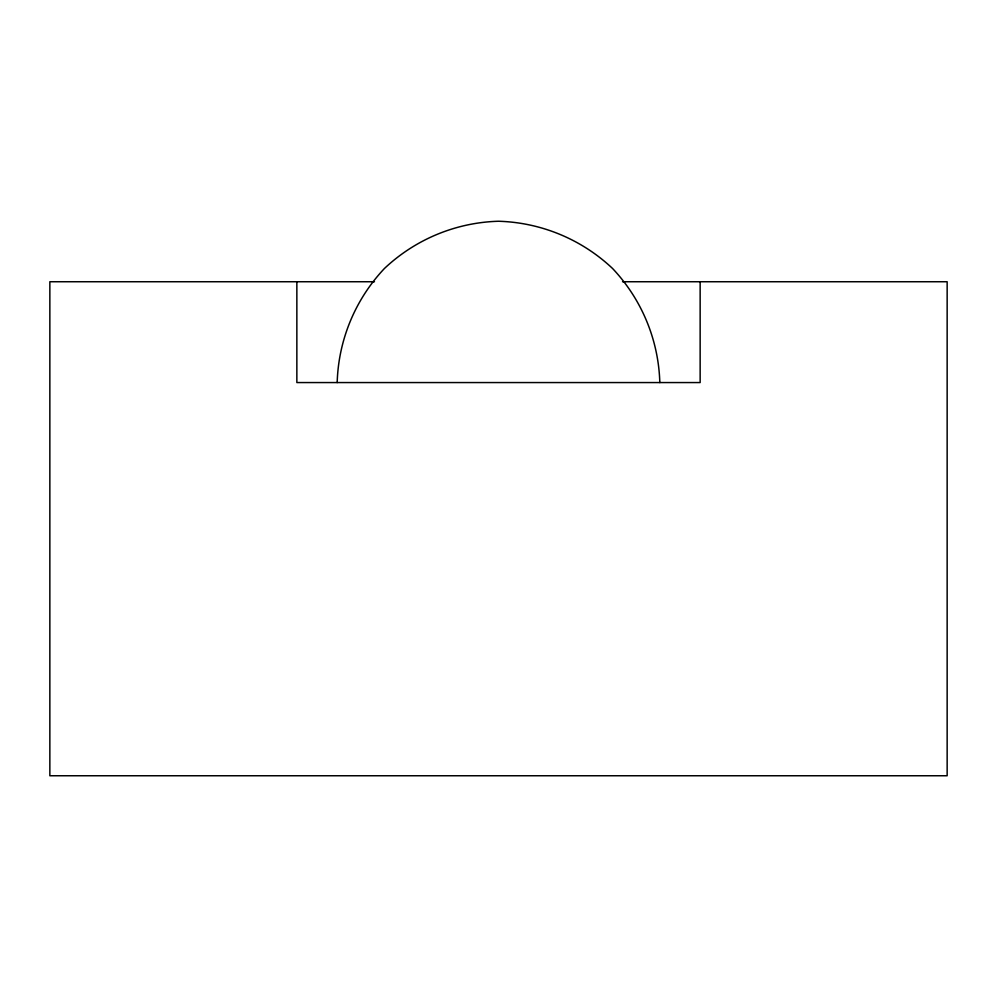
<?xml version="1.0" encoding="UTF-8"?>
<svg xmlns="http://www.w3.org/2000/svg" width="997" height="997" viewBox="0 0 997 997"><rect width="100%" height="100%" fill="white"/><g stroke="black" fill="none" stroke-linecap="round" stroke-linejoin="round"><path stroke-width="1.5" d="M337.185 382.561C338.419 340.002 355.206 299.449 384.431 268.492C415.4 239.268 455.941 222.481 498.5 221.247C541.059 222.481 581.6 239.268 612.569 268.492C641.794 299.449 658.581 340.002 659.815 382.561M374.473 281.74L49.85 281.74L49.85 775.753L947.15 775.753L947.15 281.74L622.527 281.74M700.143 281.74L700.143 382.561L296.857 382.561L296.857 281.74"/></g></svg>
